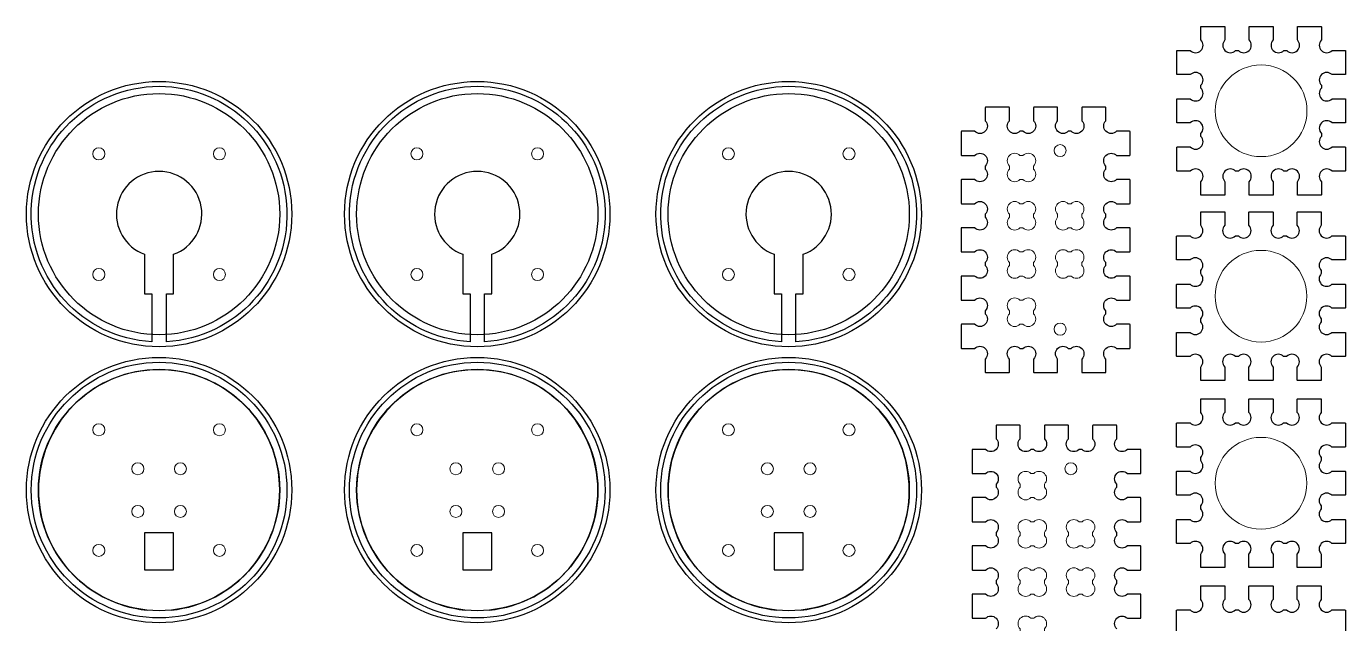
# Model space of a CAD drawing. Header units: millimetres. Extents: x -127 to 554, y -606 to 1045.
# Drawn here: x 277.4 to 550.8, y 921.5 to 1045.3 of the extents above; entities that cross this region are included whole.
import ezdxf

# ---------------------------------------------------------------- set-up
doc = ezdxf.new("R2010")
doc.units = ezdxf.units.MM
doc.layers.get('0').update_dxf_attribs({"lineweight": 25})
doc.layers.add('grav1.5mm', color=4, linetype='Continuous')
doc.layers.add('grav2.5mm', color=3, linetype='Continuous')
doc.layers.add('holes', color=1, linetype='Continuous', lineweight=0)

msp = doc.modelspace()

# ---------------------------------------------------------------- linework, layer by layer
for points in [[(547.97, 1025.33, 0.414214), (545.77, 1025.33, 0.414214), (545.77, 1023.14), (545.77, 1022.52, 0.414214), (545.77, 1020.33, 0.414214), (547.97, 1020.33), (550.67, 1020.33, -0.414214), (550.77, 1020.23), (550.77, 1015.43, -0.414214), (550.67, 1015.33), (547.97, 1015.33, 0.414214), (545.77, 1015.33, 0.414214), (545.77, 1013.14), (545.77, 1010.43, -0.414214), (545.67, 1010.33), (540.87, 1010.33, -0.414214), (540.77, 1010.43), (540.77, 1013.14, 0.414214), (540.77, 1015.33, 0.414214), (538.58, 1015.33), (537.97, 1015.33, 0.414214), (535.77, 1015.33, 0.414214), (535.77, 1013.14), (535.77, 1010.43, -0.414214), (535.67, 1010.33), (530.87, 1010.33, -0.414214), (530.77, 1010.43), (530.77, 1013.14, 0.414214), (530.77, 1015.33, 0.414214), (528.58, 1015.33), (527.97, 1015.33, 0.414214), (525.77, 1015.33, 0.414214), (525.77, 1013.14), (525.77, 1010.43, -0.414214), (525.67, 1010.33), (520.87, 1010.33, -0.414214), (520.77, 1010.43), (520.77, 1013.14, 0.414214), (520.77, 1015.33, 0.414214), (518.58, 1015.33), (515.87, 1015.33, -0.414214), (515.77, 1015.43), (515.77, 1020.23, -0.414214), (515.87, 1020.33), (518.58, 1020.33, 0.414214), (520.77, 1020.33, 0.414214), (520.77, 1022.52), (520.77, 1023.14, 0.414214), (520.77, 1025.33, 0.414214), (518.58, 1025.33), (515.87, 1025.33, -0.414214), (515.77, 1025.43), (515.77, 1030.23, -0.414214), (515.87, 1030.33), (518.58, 1030.33, 0.414214), (520.77, 1030.33, 0.414214), (520.77, 1032.52), (520.77, 1033.14, 0.414214), (520.77, 1035.33, 0.414214), (518.58, 1035.33), (515.87, 1035.33, -0.414214), (515.77, 1035.43), (515.77, 1040.23, -0.414214), (515.87, 1040.33), (518.58, 1040.33, 0.414214), (520.77, 1040.33, 0.414214), (520.77, 1042.52), (520.77, 1045.23, -0.414214), (520.87, 1045.33), (525.67, 1045.33, -0.414214), (525.77, 1045.23), (525.77, 1042.52, 0.414214), (525.77, 1040.33, 0.414214), (527.97, 1040.33), (528.58, 1040.33, 0.414214), (530.77, 1040.33, 0.414214), (530.77, 1042.52), (530.77, 1045.23, -0.414214), (530.87, 1045.33), (535.67, 1045.33, -0.414214), (535.77, 1045.23), (535.77, 1042.52, 0.414214), (535.77, 1040.33, 0.414214), (537.97, 1040.33), (538.58, 1040.33, 0.414214), (540.77, 1040.33, 0.414214), (540.77, 1042.52), (540.77, 1045.23, -0.414214), (540.87, 1045.33), (545.67, 1045.33, -0.414214), (545.77, 1045.23), (545.77, 1042.52, 0.414214), (545.77, 1040.33, 0.414214), (547.97, 1040.33), (550.67, 1040.33, -0.414214), (550.77, 1040.23), (550.77, 1035.43, -0.414214), (550.67, 1035.33), (547.97, 1035.33, 0.414214), (545.77, 1035.33, 0.414214), (545.77, 1033.14), (545.77, 1032.52, 0.414214), (545.77, 1030.33, 0.414214), (547.97, 1030.33), (550.67, 1030.33, -0.414214), (550.77, 1030.23), (550.77, 1025.43, -0.414214), (550.67, 1025.33), (547.97, 1025.33)], [(473.9, 998.58, -0.414214), (476.1, 998.58, -0.414214), (476.1, 996.38), (476.1, 995.77, -0.414214), (476.1, 993.58, -0.414214), (473.9, 993.58), (471.2, 993.58, 0.414214), (471.1, 993.48), (471.1, 988.68, 0.414214), (471.2, 988.58), (473.9, 988.58, -0.414214), (476.1, 988.58, -0.414214), (476.1, 986.38), (476.1, 985.77, -0.414214), (476.1, 983.58, -0.414214), (473.9, 983.58), (471.2, 983.58, 0.414214), (471.1, 983.48), (471.1, 978.68, 0.414214), (471.2, 978.58), (473.9, 978.58, -0.414214), (476.1, 978.58, -0.414214), (476.1, 976.38), (476.1, 973.68, 0.414214), (476.2, 973.58), (481, 973.58, 0.414214), (481.1, 973.68), (481.1, 976.38, -0.414214), (481.1, 978.58, -0.414214), (483.29, 978.58), (483.9, 978.58, -0.414214), (486.1, 978.58, -0.414214), (486.1, 976.38), (486.1, 973.68, 0.414214), (486.2, 973.58), (491, 973.58, 0.414214), (491.1, 973.68), (491.1, 976.38, -0.414214), (491.1, 978.58, -0.414214), (493.29, 978.58), (493.9, 978.58, -0.414214), (496.1, 978.58, -0.414214), (496.1, 976.38), (496.1, 973.68, 0.414214), (496.2, 973.58), (501, 973.58, 0.414214), (501.1, 973.68), (501.1, 976.38, -0.414214), (501.1, 978.58, -0.414214), (503.29, 978.58), (506, 978.58, 0.414214), (506.1, 978.68), (506.1, 983.48, 0.414214), (506, 983.58), (503.29, 983.58, -0.414214), (501.1, 983.58, -0.414214), (501.1, 985.77), (501.1, 986.38, -0.414214), (501.1, 988.58, -0.414214), (503.29, 988.58), (506, 988.58, 0.414214), (506.1, 988.68), (506.1, 993.48, 0.414214), (506, 993.58), (503.29, 993.58, -0.414214), (501.1, 993.58, -0.414214), (501.1, 995.77), (501.1, 996.38, -0.414214), (501.1, 998.58, -0.414214), (503.29, 998.58), (506, 998.58, 0.414214), (506.1, 998.68), (506.1, 1003.48, 0.414214), (506, 1003.58), (503.29, 1003.58, -0.414214), (501.1, 1003.58, -0.414214), (501.1, 1005.77), (501.1, 1006.38, -0.414214), (501.1, 1008.58, -0.414214), (503.29, 1008.58), (506, 1008.58, 0.414214), (506.1, 1008.68), (506.1, 1013.48, 0.414214), (506, 1013.58), (503.29, 1013.58, -0.414214), (501.1, 1013.58, -0.414214), (501.1, 1015.77), (501.1, 1016.38, -0.414214), (501.1, 1018.58, -0.414214), (503.29, 1018.58), (506, 1018.58, 0.414214), (506.1, 1018.68), (506.1, 1023.48, 0.414214), (506, 1023.58), (503.29, 1023.58, -0.414214), (501.1, 1023.58, -0.414214), (501.1, 1025.77), (501.1, 1028.48, 0.414214), (501, 1028.58), (496.2, 1028.58, 0.414214), (496.1, 1028.48), (496.1, 1025.77, -0.414214), (496.1, 1023.58, -0.414214), (493.9, 1023.58), (493.29, 1023.58, -0.414214), (491.1, 1023.58, -0.414214), (491.1, 1025.77), (491.1, 1028.48, 0.414214), (491, 1028.58), (486.2, 1028.58, 0.414214), (486.1, 1028.48), (486.1, 1025.77, -0.414214), (486.1, 1023.58, -0.414214), (483.9, 1023.58), (483.29, 1023.58, -0.414214), (481.1, 1023.58, -0.414214), (481.1, 1025.77), (481.1, 1028.48, 0.414214), (481, 1028.58), (476.2, 1028.58, 0.414214), (476.1, 1028.48), (476.1, 1025.77, -0.414214), (476.1, 1023.58, -0.414214), (473.9, 1023.58), (471.2, 1023.58, 0.414214), (471.1, 1023.48), (471.1, 1018.68, 0.414214), (471.2, 1018.58), (473.9, 1018.58, -0.414214), (476.1, 1018.58, -0.414214), (476.1, 1016.38), (476.1, 1015.77, -0.414214), (476.1, 1013.58, -0.414214), (473.9, 1013.58), (471.2, 1013.58, 0.414214), (471.1, 1013.48), (471.1, 1008.68, 0.414214), (471.2, 1008.58), (473.9, 1008.58, -0.414214), (476.1, 1008.58, -0.414214), (476.1, 1006.38), (476.1, 1005.77, -0.414214), (476.1, 1003.58, -0.414214), (473.9, 1003.58), (471.2, 1003.58, 0.414214), (471.1, 1003.48), (471.1, 998.68, 0.414214), (471.2, 998.58), (473.9, 998.58)], [(547.93, 986.91, 0.414214), (545.74, 986.91, 0.414214), (545.74, 984.72), (545.74, 984.1, 0.414214), (545.74, 981.91, 0.414214), (547.93, 981.91), (550.64, 981.91, -0.414214), (550.74, 981.81), (550.74, 977.01, -0.414214), (550.64, 976.91), (547.93, 976.91, 0.414214), (545.74, 976.91, 0.414214), (545.74, 974.72), (545.74, 972.01, -0.414214), (545.64, 971.91), (540.84, 971.91, -0.414214), (540.74, 972.01), (540.74, 974.72, 0.414214), (540.74, 976.91, 0.414214), (538.55, 976.91), (537.93, 976.91, 0.414214), (535.74, 976.91, 0.414214), (535.74, 974.72), (535.74, 972.01, -0.414214), (535.64, 971.91), (530.84, 971.91, -0.414214), (530.74, 972.01), (530.74, 974.72, 0.414214), (530.74, 976.91, 0.414214), (528.55, 976.91), (527.93, 976.91, 0.414214), (525.74, 976.91, 0.414214), (525.74, 974.72), (525.74, 972.01, -0.414214), (525.64, 971.91), (520.84, 971.91, -0.414214), (520.74, 972.01), (520.74, 974.72, 0.414214), (520.74, 976.91, 0.414214), (518.55, 976.91), (515.84, 976.91, -0.414214), (515.74, 977.01), (515.74, 981.81, -0.414214), (515.84, 981.91), (518.55, 981.91, 0.414214), (520.74, 981.91, 0.414214), (520.74, 984.1), (520.74, 984.72, 0.414214), (520.74, 986.91, 0.414214), (518.55, 986.91), (515.84, 986.91, -0.414214), (515.74, 987.01), (515.74, 991.81, -0.414214), (515.84, 991.91), (518.55, 991.91, 0.414214), (520.74, 991.91, 0.414214), (520.74, 994.1), (520.74, 994.72, 0.414214), (520.74, 996.91, 0.414214), (518.55, 996.91), (515.84, 996.91, -0.414214), (515.74, 997.01), (515.74, 1001.81, -0.414214), (515.84, 1001.91), (518.55, 1001.91, 0.414214), (520.74, 1001.91, 0.414214), (520.74, 1004.1), (520.74, 1006.81, -0.414214), (520.84, 1006.91), (525.64, 1006.91, -0.414214), (525.74, 1006.81), (525.74, 1004.1, 0.414214), (525.74, 1001.91, 0.414214), (527.93, 1001.91), (528.55, 1001.91, 0.414214), (530.74, 1001.91, 0.414214), (530.74, 1004.1), (530.74, 1006.81, -0.414214), (530.84, 1006.91), (535.64, 1006.91, -0.414214), (535.74, 1006.81), (535.74, 1004.1, 0.414214), (535.74, 1001.91, 0.414214), (537.93, 1001.91), (538.55, 1001.91, 0.414214), (540.74, 1001.91, 0.414214), (540.74, 1004.1), (540.74, 1006.81, -0.414214), (540.84, 1006.91), (545.64, 1006.91, -0.414214), (545.74, 1006.81), (545.74, 1004.1, 0.414214), (545.74, 1001.91, 0.414214), (547.93, 1001.91), (550.64, 1001.91, -0.414214), (550.74, 1001.81), (550.74, 997.01, -0.414214), (550.64, 996.91), (547.93, 996.91, 0.414214), (545.74, 996.91, 0.414214), (545.74, 994.72), (545.74, 994.1, 0.414214), (545.74, 991.91, 0.414214), (547.93, 991.91), (550.64, 991.91, -0.414214), (550.74, 991.81), (550.74, 987.01, -0.414214), (550.64, 986.91), (547.93, 986.91)], [(547.93, 948.14, 0.414214), (545.74, 948.14, 0.414214), (545.74, 945.95), (545.74, 945.33, 0.414214), (545.74, 943.14, 0.414214), (547.93, 943.14), (550.64, 943.14, -0.414214), (550.74, 943.04), (550.74, 938.24, -0.414214), (550.64, 938.14), (547.93, 938.14, 0.414214), (545.74, 938.14, 0.414214), (545.74, 935.95), (545.74, 933.24, -0.414214), (545.64, 933.14), (540.84, 933.14, -0.414214), (540.74, 933.24), (540.74, 935.95, 0.414214), (540.74, 938.14, 0.414214), (538.55, 938.14), (537.93, 938.14, 0.414214), (535.74, 938.14, 0.414214), (535.74, 935.95), (535.74, 933.24, -0.414214), (535.64, 933.14), (530.84, 933.14, -0.414214), (530.74, 933.24), (530.74, 935.95, 0.414214), (530.74, 938.14, 0.414214), (528.55, 938.14), (527.93, 938.14, 0.414214), (525.74, 938.14, 0.414214), (525.74, 935.95), (525.74, 933.24, -0.414214), (525.64, 933.14), (520.84, 933.14, -0.414214), (520.74, 933.24), (520.74, 935.95, 0.414214), (520.74, 938.14, 0.414214), (518.55, 938.14), (515.84, 938.14, -0.414214), (515.74, 938.24), (515.74, 943.04, -0.414214), (515.84, 943.14), (518.55, 943.14, 0.414214), (520.74, 943.14, 0.414214), (520.74, 945.33), (520.74, 945.95, 0.414214), (520.74, 948.14, 0.414214), (518.55, 948.14), (515.84, 948.14, -0.414214), (515.74, 948.24), (515.74, 953.04, -0.414214), (515.84, 953.14), (518.55, 953.14, 0.414214), (520.74, 953.14, 0.414214), (520.74, 955.33), (520.74, 955.95, 0.414214), (520.74, 958.14, 0.414214), (518.55, 958.14), (515.84, 958.14, -0.414214), (515.74, 958.24), (515.74, 963.04, -0.414214), (515.84, 963.14), (518.55, 963.14, 0.414214), (520.74, 963.14, 0.414214), (520.74, 965.33), (520.74, 968.04, -0.414214), (520.84, 968.14), (525.64, 968.14, -0.414214), (525.74, 968.04), (525.74, 965.33, 0.414214), (525.74, 963.14, 0.414214), (527.93, 963.14), (528.55, 963.14, 0.414214), (530.74, 963.14, 0.414214), (530.74, 965.33), (530.74, 968.04, -0.414214), (530.84, 968.14), (535.64, 968.14, -0.414214), (535.74, 968.04), (535.74, 965.33, 0.414214), (535.74, 963.14, 0.414214), (537.93, 963.14), (538.55, 963.14, 0.414214), (540.74, 963.14, 0.414214), (540.74, 965.33), (540.74, 968.04, -0.414214), (540.84, 968.14), (545.64, 968.14, -0.414214), (545.74, 968.04), (545.74, 965.33, 0.414214), (545.74, 963.14, 0.414214), (547.93, 963.14), (550.64, 963.14, -0.414214), (550.74, 963.04), (550.74, 958.24, -0.414214), (550.64, 958.14), (547.93, 958.14, 0.414214), (545.74, 958.14, 0.414214), (545.74, 955.95), (545.74, 955.33, 0.414214), (545.74, 953.14, 0.414214), (547.93, 953.14), (550.64, 953.14, -0.414214), (550.74, 953.04), (550.74, 948.24, -0.414214), (550.64, 948.14), (547.93, 948.14)]]:
    msp.add_lwpolyline(points, format="xyb", close=True)
at = {"flags": 128}
for points in [[(301.89, 989.91), (303.39, 989.91), (303.39, 979.95, -35.305009), (306.39, 979.95), (306.39, 989.91), (307.89, 989.91), (307.89, 998.09, 5.725338), (301.89, 998.09), (301.89, 989.91)], [(367.82, 989.91), (369.32, 989.91), (369.32, 979.95, -35.305009), (372.32, 979.95), (372.32, 989.91), (373.82, 989.91), (373.82, 998.09, 5.725338), (367.82, 998.09), (367.82, 989.91)], [(432.36, 989.91), (433.86, 989.91), (433.86, 979.95, -35.305009), (436.86, 979.95), (436.86, 989.91), (438.36, 989.91), (438.36, 998.09, 5.725338), (432.36, 998.09), (432.36, 989.91)]]:
    msp.add_lwpolyline(points, format="xyb", dxfattribs=at)
for points in [[(503.35, 920.46, -0.414214), (503.35, 922.65, -0.414214), (505.55, 922.65), (508.25, 922.65, 0.414214), (508.35, 922.75), (508.35, 927.55, 0.414214), (508.25, 927.65), (505.55, 927.65, -0.414214), (503.35, 927.65, -0.414214), (503.35, 929.84), (503.35, 930.46, -0.414214), (503.35, 932.65, -0.414214), (505.55, 932.65), (508.25, 932.65, 0.414214), (508.35, 932.75), (508.35, 937.55, 0.414214), (508.25, 937.65), (505.55, 937.65, -0.414214), (503.35, 937.65, -0.414214), (503.35, 939.84), (503.35, 940.46, -0.414214), (503.35, 942.65, -0.414214), (505.55, 942.65), (508.25, 942.65, 0.414214), (508.35, 942.75), (508.35, 947.55, 0.414214), (508.25, 947.65), (505.55, 947.65, -0.414214), (503.35, 947.65, -0.414214), (503.35, 949.84), (503.35, 950.46, -0.414214), (503.35, 952.65, -0.414214), (505.55, 952.65), (508.25, 952.65, 0.414214), (508.35, 952.75), (508.35, 957.55, 0.414214), (508.25, 957.65), (505.55, 957.65, -0.414214), (503.35, 957.65, -0.414214), (503.35, 959.84), (503.35, 962.55, 0.414214), (503.25, 962.65), (498.45, 962.65, 0.414214), (498.35, 962.55), (498.35, 959.84, -0.414214), (498.35, 957.65, -0.414214), (496.16, 957.65), (495.55, 957.65, -0.414214), (493.35, 957.65, -0.414214), (493.35, 959.84), (493.35, 962.55, 0.414214), (493.25, 962.65), (488.45, 962.65, 0.414214), (488.35, 962.55), (488.35, 959.84, -0.414214), (488.35, 957.65, -0.414214), (486.16, 957.65), (485.55, 957.65, -0.414214), (483.35, 957.65, -0.414214), (483.35, 959.84), (483.35, 962.55, 0.414214), (483.25, 962.65), (478.45, 962.65, 0.414214), (478.35, 962.55), (478.35, 959.84, -0.414214), (478.35, 957.65, -0.414214), (476.16, 957.65), (473.45, 957.65, 0.414214), (473.35, 957.55), (473.35, 952.75, 0.414214), (473.45, 952.65), (476.16, 952.65, -0.414214), (478.35, 952.65, -0.414214), (478.35, 950.46), (478.35, 949.84, -0.414214), (478.35, 947.65, -0.414214), (476.16, 947.65), (473.45, 947.65, 0.414214), (473.35, 947.55), (473.35, 942.75, 0.414214), (473.45, 942.65), (476.16, 942.65, -0.414214), (478.35, 942.65, -0.414214), (478.35, 940.46), (478.35, 939.84, -0.414214), (478.35, 937.65, -0.414214), (476.16, 937.65), (473.45, 937.65, 0.414214), (473.35, 937.55), (473.35, 932.75, 0.414214), (473.45, 932.65), (476.16, 932.65), (476.16, 932.65, -0.414214), (478.35, 932.65, -0.414214), (478.35, 930.46), (478.35, 929.84, -0.414214), (478.35, 927.65, -0.414214), (476.16, 927.65), (473.45, 927.65, 0.414214), (473.35, 927.55), (473.35, 922.75, 0.414214), (473.45, 922.65), (476.16, 922.65, -0.414214), (478.35, 922.65, -0.414214), (478.35, 920.46)], [(515.74, 919.47), (515.74, 924.27, -0.414214), (515.84, 924.37), (518.55, 924.37, 0.414214), (520.74, 924.37, 0.414214), (520.74, 926.56), (520.74, 929.27, -0.414214), (520.84, 929.37), (525.64, 929.37, -0.414214), (525.74, 929.27), (525.74, 926.56, 0.414214), (525.74, 924.37, 0.414214), (527.93, 924.37), (528.55, 924.37, 0.414214), (530.74, 924.37, 0.414214), (530.74, 926.56), (530.74, 929.27, -0.414214), (530.84, 929.37), (535.64, 929.37, -0.414214), (535.74, 929.27), (535.74, 926.56, 0.414214), (535.74, 924.37, 0.414214), (537.93, 924.37), (538.55, 924.37, 0.414214), (540.74, 924.37, 0.414214), (540.74, 926.56), (540.74, 929.27, -0.414214), (540.84, 929.37), (545.64, 929.37, -0.414214), (545.74, 929.27), (545.74, 926.56, 0.414214), (545.74, 924.37, 0.414214), (547.93, 924.37), (550.64, 924.37, -0.414214), (550.74, 924.27), (550.74, 919.47, -0.414214)]]:
    msp.add_lwpolyline(points, format="xyb")
for centre in [(304.89, 949.22), (370.82, 949.22), (435.36, 949.22)]:
    msp.add_circle(centre, 26.5)
at = {"layer": 'grav1.5mm', "flags": 128}
for points in [[(301.89, 932.72), (307.89, 932.72), (307.89, 940.37), (301.89, 940.37), (301.89, 932.72)], [(367.82, 932.72), (373.82, 932.72), (373.82, 940.37), (367.82, 940.37), (367.82, 932.72)], [(432.36, 932.72), (438.36, 932.72), (438.36, 940.37), (432.36, 940.37), (432.36, 932.72)]]:
    msp.add_lwpolyline(points, dxfattribs=at)
at = {"layer": 'grav2.5mm'}
for centre, radius in [((304.89, 1006.41), 27.5), ((370.82, 1006.41), 27.5), ((435.36, 1006.41), 27.5), ((304.89, 1006.41), 25), ((370.82, 1006.41), 25), ((435.36, 1006.41), 25), ((304.89, 949.22), 27.5), ((370.82, 949.22), 27.5), ((435.36, 949.22), 27.5), ((304.89, 949.22), 25), ((370.82, 949.22), 25), ((435.36, 949.22), 25)]:
    msp.add_circle(centre, radius, dxfattribs=at)
for centre in [(304.89, 949.22), (370.82, 949.22), (435.36, 949.22)]:
    msp.add_arc(centre, 25, 275.7392, 264.2608, dxfattribs=at)
at = {"layer": 'holes'}
for points in [[(483.9, 1013.58, 0.414214), (486.1, 1013.58, 0.414214), (486.1, 1015.77), (486.1, 1016.38, 0.414214), (486.1, 1018.58, 0.414214), (483.9, 1018.58), (483.29, 1018.58, 0.414214), (481.1, 1018.58, 0.414214), (481.1, 1016.38), (481.1, 1015.77, 0.414214), (481.1, 1013.58, 0.414214), (483.29, 1013.58), (483.9, 1013.58)], [(483.9, 1003.58, 0.414214), (486.1, 1003.58, 0.414214), (486.1, 1005.77), (486.1, 1006.38, 0.414214), (486.1, 1008.58, 0.414214), (483.9, 1008.58), (483.29, 1008.58, 0.414214), (481.1, 1008.58, 0.414214), (481.1, 1006.38), (481.1, 1005.77, 0.414214), (481.1, 1003.58, 0.414214), (483.29, 1003.58), (483.9, 1003.58)], [(493.9, 1003.58, 0.414214), (496.1, 1003.58, 0.414214), (496.1, 1005.77), (496.1, 1006.38, 0.414214), (496.1, 1008.58, 0.414214), (493.9, 1008.58), (493.29, 1008.58, 0.414214), (491.1, 1008.58, 0.414214), (491.1, 1006.38), (491.1, 1005.77, 0.414214), (491.1, 1003.58, 0.414214), (493.29, 1003.58), (493.9, 1003.58)], [(483.9, 993.58, 0.414214), (486.1, 993.58, 0.414214), (486.1, 995.77), (486.1, 996.38, 0.414214), (486.1, 998.58, 0.414214), (483.9, 998.58), (483.29, 998.58, 0.414214), (481.1, 998.58, 0.414214), (481.1, 996.38), (481.1, 995.77, 0.414214), (481.1, 993.58, 0.414214), (483.29, 993.58), (483.9, 993.58)], [(493.9, 993.58, 0.414214), (496.1, 993.58, 0.414214), (496.1, 995.77), (496.1, 996.38, 0.414214), (496.1, 998.58, 0.414214), (493.9, 998.58), (493.29, 998.58, 0.414214), (491.1, 998.58, 0.414214), (491.1, 996.38), (491.1, 995.77, 0.414214), (491.1, 993.58, 0.414214), (493.29, 993.58), (493.9, 993.58)], [(483.9, 983.58, 0.414214), (486.1, 983.58, 0.414214), (486.1, 985.77), (486.1, 986.38, 0.414214), (486.1, 988.58, 0.414214), (483.9, 988.58), (483.29, 988.58, 0.414214), (481.1, 988.58, 0.414214), (481.1, 986.38), (481.1, 985.77, 0.414214), (481.1, 983.58, 0.414214), (483.29, 983.58), (483.9, 983.58)], [(486.16, 947.65, 0.414214), (488.35, 947.65, 0.414214), (488.35, 949.84), (488.35, 950.46, 0.414214), (488.35, 952.65, 0.414214), (486.16, 952.65), (485.55, 952.65, 0.414214), (483.35, 952.65, 0.414214), (483.35, 950.46), (483.35, 949.84, 0.414214), (483.35, 947.65, 0.414214), (485.55, 947.65), (486.16, 947.65)], [(486.16, 937.65, 0.414214), (488.35, 937.65, 0.414214), (488.35, 939.84), (488.35, 940.46, 0.414214), (488.35, 942.65, 0.414214), (486.16, 942.65), (485.55, 942.65, 0.414214), (483.35, 942.65, 0.414214), (483.35, 940.46), (483.35, 939.84, 0.414214), (483.35, 937.65, 0.414214), (485.55, 937.65), (486.16, 937.65)], [(496.16, 937.65, 0.414214), (498.35, 937.65, 0.414214), (498.35, 939.84), (498.35, 940.46, 0.414214), (498.35, 942.65, 0.414214), (496.16, 942.65), (495.55, 942.65, 0.414214), (493.35, 942.65, 0.414214), (493.35, 940.46), (493.35, 939.84, 0.414214), (493.35, 937.65, 0.414214), (495.55, 937.65), (496.16, 937.65)], [(486.16, 927.65, 0.414214), (488.35, 927.65, 0.414214), (488.35, 929.84), (488.35, 930.46, 0.414214), (488.35, 932.65, 0.414214), (486.16, 932.65), (485.55, 932.65, 0.414214), (483.35, 932.65, 0.414214), (483.35, 930.46), (483.35, 929.84, 0.414214), (483.35, 927.65, 0.414214), (485.55, 927.65), (486.16, 927.65)], [(496.16, 927.65, 0.414214), (498.35, 927.65, 0.414214), (498.35, 929.84), (498.35, 930.46, 0.414214), (498.35, 932.65, 0.414214), (496.16, 932.65), (495.55, 932.65, 0.414214), (493.35, 932.65, 0.414214), (493.35, 930.46), (493.35, 929.84, 0.414214), (493.35, 927.65, 0.414214), (495.55, 927.65), (496.16, 927.65)], [(486.16, 917.65, 0.414214), (488.35, 917.65, 0.414214), (488.35, 919.84), (488.35, 920.46, 0.414214), (488.35, 922.65, 0.414214), (486.16, 922.65), (485.55, 922.65, 0.414214), (483.35, 922.65, 0.414214), (483.35, 920.46), (483.35, 919.84, 0.414214), (483.35, 917.65, 0.414214), (485.55, 917.65), (486.16, 917.65)]]:
    msp.add_lwpolyline(points, format="xyb", close=True, dxfattribs=at)
for centre, radius in [((533.27, 1027.83), 9.5), ((292.39, 1018.91), 1.25), ((317.39, 1018.91), 1.25), ((358.32, 1018.91), 1.25), ((383.32, 1018.91), 1.25), ((422.86, 1018.91), 1.25), ((447.86, 1018.91), 1.25), ((491.6, 1019.58), 1.25), ((533.24, 989.41), 9.5), ((292.39, 993.91), 1.25), ((317.39, 993.91), 1.25), ((358.32, 993.91), 1.25), ((383.32, 993.91), 1.25), ((422.86, 993.91), 1.25), ((447.86, 993.91), 1.25), ((491.6, 982.58), 1.25), ((292.39, 961.72), 1.25), ((317.39, 961.72), 1.25), ((358.32, 961.72), 1.25), ((383.32, 961.72), 1.25), ((422.86, 961.72), 1.25), ((447.86, 961.72), 1.25), ((533.24, 950.64), 9.5), ((300.47, 953.64), 1.25), ((309.3, 953.64), 1.25), ((366.4, 953.64), 1.25), ((375.24, 953.64), 1.25), ((430.94, 953.64), 1.25), ((439.78, 953.64), 1.25), ((493.85, 953.65), 1.25), ((300.47, 944.8), 1.25), ((309.3, 944.8), 1.25), ((366.4, 944.8), 1.25), ((375.24, 944.8), 1.25), ((430.94, 944.8), 1.25), ((439.78, 944.8), 1.25), ((292.39, 936.72), 1.25), ((317.39, 936.72), 1.25), ((358.32, 936.72), 1.25), ((383.32, 936.72), 1.25), ((422.86, 936.72), 1.25), ((447.86, 936.72), 1.25)]:
    msp.add_circle(centre, radius, dxfattribs=at)

doc.saveas('drawing.dxf')
